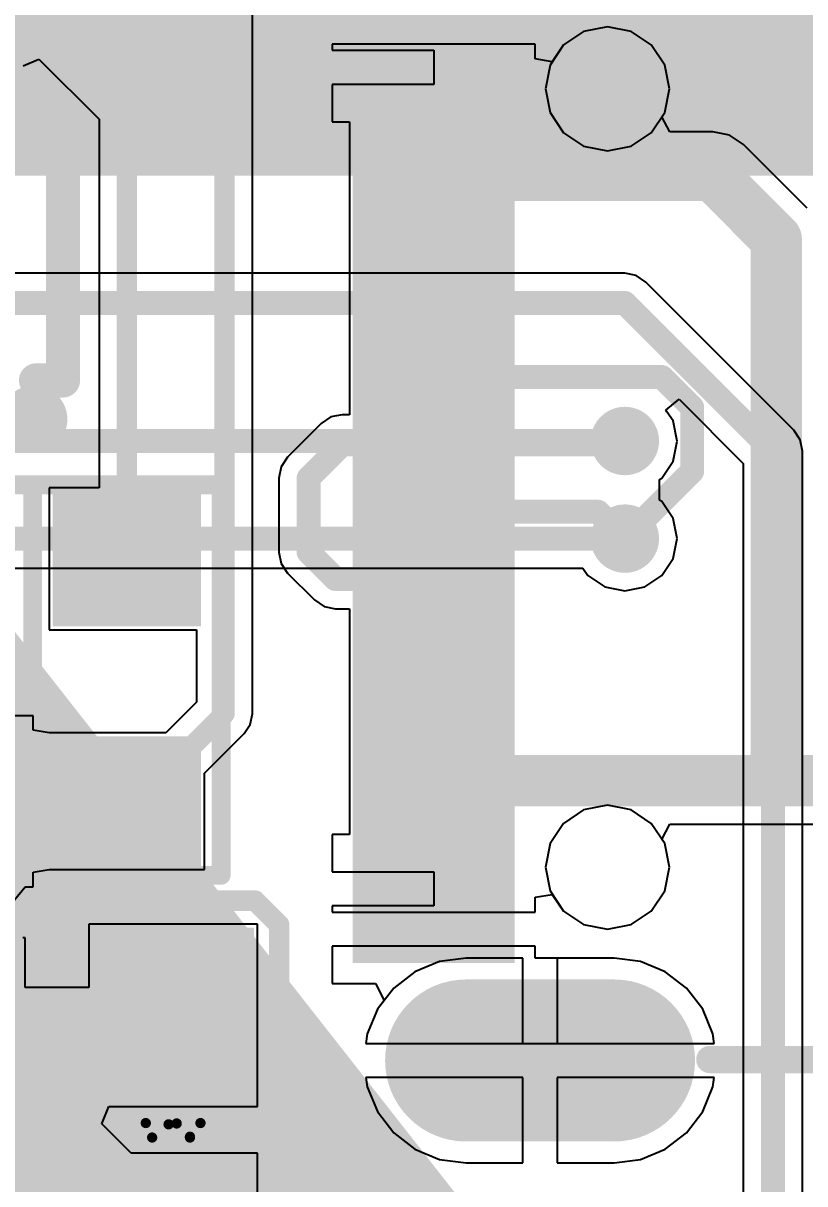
# Model space of a CAD drawing. Header units: millimetres. Extents: x -0.78 to 0.93, y -0.37 to 1.4.
# Drawn here: x 0.3496 to 0.5782, y 0.3822 to 0.7216 of the extents above; entities that cross this region are included whole.
import ezdxf

# ---------------------------------------------------------------- set-up
doc = ezdxf.new("R2010")
doc.units = ezdxf.units.MM
doc.header["$MEASUREMENT"] = 0
for name, color, linetype in [('BottomLayer', 5, 'Continuous'), ('BottomOverlay', 54, 'Continuous'), ('BottomSolder', 6, 'Continuous'), ('PadHoleLayer', 156, 'Continuous'), ('TopLayer', 1, 'Continuous'), ('TopOverlay', 2, 'Continuous'), ('TopSolder', 216, 'Continuous'), ('ViaHoleLayer', 16, 'Continuous')]:
    doc.layers.add(name, color=color, linetype=linetype)

# ---------------------------------------------------------------- blocks, each defined once
blk = doc.blocks.new('TDFN_14_L3_0_W3_0_P0_40_BL_EP_B_17')
at = {"layer": 'BottomLayer'}
h = blk.add_hatch(color=5, dxfattribs=at)
edge = h.paths.add_edge_path()
edge.add_arc((-0.04724, 0.05157), 0.00433, 180, 360)
edge.add_line((-0.04291, 0.05157), (-0.04291, 0.06654))
edge.add_arc((-0.04724, 0.06654), 0.00433, 0, 180)
edge.add_line((-0.05157, 0.06654), (-0.05157, 0.05157))
h = blk.add_hatch(color=5, dxfattribs=at)
edge = h.paths.add_edge_path()
edge.add_arc((-0.0315, 0.05157), 0.00433, 180, 360)
edge.add_line((-0.02717, 0.05157), (-0.02717, 0.06654))
edge.add_arc((-0.0315, 0.06654), 0.00433, 0, 180)
edge.add_line((-0.03583, 0.06654), (-0.03583, 0.05157))
h = blk.add_hatch(color=5, dxfattribs=at)
edge = h.paths.add_edge_path()
edge.add_arc((-0.01575, 0.05157), 0.00433, 180, 360)
edge.add_line((-0.01142, 0.05157), (-0.01142, 0.06654))
edge.add_arc((-0.01575, 0.06654), 0.00433, 0, 180)
edge.add_line((-0.02008, 0.06654), (-0.02008, 0.05157))
h = blk.add_hatch(color=5, dxfattribs=at)
edge = h.paths.add_edge_path()
edge.add_arc((0.00005, 0.05157), 0.00433, 180, 360)
edge.add_line((0.00438, 0.05157), (0.00438, 0.06654))
edge.add_arc((0.00005, 0.06654), 0.00433, 0, 180)
edge.add_line((-0.00428, 0.06654), (-0.00428, 0.05157))
h = blk.add_hatch(color=5, dxfattribs=at)
edge = h.paths.add_edge_path()
edge.add_arc((0.01575, 0.05157), 0.00433, 180, 360)
edge.add_line((0.02008, 0.05157), (0.02008, 0.06654))
edge.add_arc((0.01575, 0.06654), 0.00433, 0, 180)
edge.add_line((0.01142, 0.06654), (0.01142, 0.05157))
h = blk.add_hatch(color=5, dxfattribs=at)
edge = h.paths.add_edge_path()
edge.add_arc((0.0315, 0.05157), 0.00433, 180, 360)
edge.add_line((0.03583, 0.05157), (0.03583, 0.06654))
edge.add_arc((0.0315, 0.06654), 0.00433, 0, 180)
edge.add_line((0.02717, 0.06654), (0.02717, 0.05157))
h = blk.add_hatch(color=5, dxfattribs=at)
edge = h.paths.add_edge_path()
edge.add_arc((0.04724, 0.05157), 0.00433, 180, 360)
edge.add_line((0.05157, 0.05157), (0.05157, 0.06654))
edge.add_arc((0.04724, 0.06654), 0.00433, 0, 180)
edge.add_line((0.04291, 0.06654), (0.04291, 0.05157))
blk.add_hatch(color=5, dxfattribs=at).paths.add_polyline_path([(0.04922, 0.03248), (0.04922, -0.03249), (-0.0492, -0.03249), (-0.0492, 0.03248)])
h = blk.add_hatch(color=5, dxfattribs=at)
edge = h.paths.add_edge_path()
edge.add_arc((-0.04724, -0.05157), 0.00433, 0, 180)
edge.add_line((-0.05157, -0.05157), (-0.05157, -0.06654))
edge.add_arc((-0.04724, -0.06654), 0.00433, 180, 360)
edge.add_line((-0.04291, -0.06654), (-0.04291, -0.05157))
h = blk.add_hatch(color=5, dxfattribs=at)
edge = h.paths.add_edge_path()
edge.add_arc((-0.0315, -0.05157), 0.00433, 0, 180)
edge.add_line((-0.03583, -0.05157), (-0.03583, -0.06654))
edge.add_arc((-0.0315, -0.06654), 0.00433, 180, 360)
edge.add_line((-0.02717, -0.06654), (-0.02717, -0.05157))
h = blk.add_hatch(color=5, dxfattribs=at)
edge = h.paths.add_edge_path()
edge.add_arc((-0.01575, -0.05157), 0.00433, 0, 180)
edge.add_line((-0.02008, -0.05157), (-0.02008, -0.06654))
edge.add_arc((-0.01575, -0.06654), 0.00433, 180, 360)
edge.add_line((-0.01142, -0.06654), (-0.01142, -0.05157))
h = blk.add_hatch(color=5, dxfattribs=at)
edge = h.paths.add_edge_path()
edge.add_arc((0, -0.05157), 0.00433, 0, 180)
edge.add_line((-0.00433, -0.05157), (-0.00433, -0.06654))
edge.add_arc((0, -0.06654), 0.00433, 180, 360)
edge.add_line((0.00433, -0.06654), (0.00433, -0.05157))
h = blk.add_hatch(color=5, dxfattribs=at)
edge = h.paths.add_edge_path()
edge.add_arc((0.01637, -0.05157), 0.00433, 0, 180)
edge.add_line((0.01204, -0.05157), (0.01204, -0.06654))
edge.add_arc((0.01637, -0.06654), 0.00433, 180, 360)
edge.add_line((0.0207, -0.06654), (0.0207, -0.05157))
h = blk.add_hatch(color=5, dxfattribs=at)
edge = h.paths.add_edge_path()
edge.add_arc((0.0315, -0.05157), 0.00433, 0, 180)
edge.add_line((0.02717, -0.05157), (0.02717, -0.06654))
edge.add_arc((0.0315, -0.06654), 0.00433, 180, 360)
edge.add_line((0.03583, -0.06654), (0.03583, -0.05157))
h = blk.add_hatch(color=5, dxfattribs=at)
edge = h.paths.add_edge_path()
edge.add_arc((0.04724, -0.05157), 0.00433, 0, 180)
edge.add_line((0.04291, -0.05157), (0.04291, -0.06654))
edge.add_arc((0.04724, -0.06654), 0.00433, 180, 360)
edge.add_line((0.05157, -0.06654), (0.05157, -0.05157))
at = {"layer": 'BottomSolder'}
h = blk.add_hatch(color=6, dxfattribs=at)
edge = h.paths.add_edge_path()
edge.add_arc((-0.04724, 0.05157), 0.00833, 180, 360)
edge.add_line((-0.03891, 0.05157), (-0.03891, 0.06654))
edge.add_arc((-0.04724, 0.06654), 0.00833, 0, 180)
edge.add_line((-0.05557, 0.06654), (-0.05557, 0.05157))
h = blk.add_hatch(color=6, dxfattribs=at)
edge = h.paths.add_edge_path()
edge.add_arc((-0.0315, 0.05157), 0.00833, 180, 360)
edge.add_line((-0.02317, 0.05157), (-0.02317, 0.06654))
edge.add_arc((-0.0315, 0.06654), 0.00833, 0, 180)
edge.add_line((-0.03983, 0.06654), (-0.03983, 0.05157))
h = blk.add_hatch(color=6, dxfattribs=at)
edge = h.paths.add_edge_path()
edge.add_arc((-0.01575, 0.05157), 0.00833, 180, 360)
edge.add_line((-0.00742, 0.05157), (-0.00742, 0.06654))
edge.add_arc((-0.01575, 0.06654), 0.00833, 0, 180)
edge.add_line((-0.02408, 0.06654), (-0.02408, 0.05157))
h = blk.add_hatch(color=6, dxfattribs=at)
edge = h.paths.add_edge_path()
edge.add_arc((0.00005, 0.05157), 0.00833, 180, 360)
edge.add_line((0.00838, 0.05157), (0.00838, 0.06654))
edge.add_arc((0.00005, 0.06654), 0.00833, 0, 180)
edge.add_line((-0.00828, 0.06654), (-0.00828, 0.05157))
h = blk.add_hatch(color=6, dxfattribs=at)
edge = h.paths.add_edge_path()
edge.add_arc((0.01575, 0.05157), 0.00833, 180, 360)
edge.add_line((0.02408, 0.05157), (0.02408, 0.06654))
edge.add_arc((0.01575, 0.06654), 0.00833, 0, 180)
edge.add_line((0.00742, 0.06654), (0.00742, 0.05157))
h = blk.add_hatch(color=6, dxfattribs=at)
edge = h.paths.add_edge_path()
edge.add_arc((0.0315, 0.05157), 0.00833, 180, 360)
edge.add_line((0.03983, 0.05157), (0.03983, 0.06654))
edge.add_arc((0.0315, 0.06654), 0.00833, 0, 180)
edge.add_line((0.02317, 0.06654), (0.02317, 0.05157))
h = blk.add_hatch(color=6, dxfattribs=at)
edge = h.paths.add_edge_path()
edge.add_arc((0.04724, 0.05157), 0.00833, 180, 360)
edge.add_line((0.05557, 0.05157), (0.05557, 0.06654))
edge.add_arc((0.04724, 0.06654), 0.00833, 0, 180)
edge.add_line((0.03891, 0.06654), (0.03891, 0.05157))
blk.add_hatch(color=6, dxfattribs=at).paths.add_polyline_path([(0.05322, 0.03648), (0.05322, -0.03649), (-0.0532, -0.03649), (-0.0532, 0.03648)])
h = blk.add_hatch(color=6, dxfattribs=at)
edge = h.paths.add_edge_path()
edge.add_arc((-0.04724, -0.05157), 0.00833, 0, 180)
edge.add_line((-0.05557, -0.05157), (-0.05557, -0.06654))
edge.add_arc((-0.04724, -0.06654), 0.00833, 180, 360)
edge.add_line((-0.03891, -0.06654), (-0.03891, -0.05157))
h = blk.add_hatch(color=6, dxfattribs=at)
edge = h.paths.add_edge_path()
edge.add_arc((-0.0315, -0.05157), 0.00833, 0, 180)
edge.add_line((-0.03983, -0.05157), (-0.03983, -0.06654))
edge.add_arc((-0.0315, -0.06654), 0.00833, 180, 360)
edge.add_line((-0.02317, -0.06654), (-0.02317, -0.05157))
h = blk.add_hatch(color=6, dxfattribs=at)
edge = h.paths.add_edge_path()
edge.add_arc((-0.01575, -0.05157), 0.00833, 0, 180)
edge.add_line((-0.02408, -0.05157), (-0.02408, -0.06654))
edge.add_arc((-0.01575, -0.06654), 0.00833, 180, 360)
edge.add_line((-0.00742, -0.06654), (-0.00742, -0.05157))
h = blk.add_hatch(color=6, dxfattribs=at)
edge = h.paths.add_edge_path()
edge.add_arc((0, -0.05157), 0.00833, 0, 180)
edge.add_line((-0.00833, -0.05157), (-0.00833, -0.06654))
edge.add_arc((0, -0.06654), 0.00833, 180, 360)
edge.add_line((0.00833, -0.06654), (0.00833, -0.05157))
h = blk.add_hatch(color=6, dxfattribs=at)
edge = h.paths.add_edge_path()
edge.add_arc((0.01637, -0.05157), 0.00833, 0, 180)
edge.add_line((0.00804, -0.05157), (0.00804, -0.06654))
edge.add_arc((0.01637, -0.06654), 0.00833, 180, 360)
edge.add_line((0.0247, -0.06654), (0.0247, -0.05157))
h = blk.add_hatch(color=6, dxfattribs=at)
edge = h.paths.add_edge_path()
edge.add_arc((0.0315, -0.05157), 0.00833, 0, 180)
edge.add_line((0.02317, -0.05157), (0.02317, -0.06654))
edge.add_arc((0.0315, -0.06654), 0.00833, 180, 360)
edge.add_line((0.03983, -0.06654), (0.03983, -0.05157))
h = blk.add_hatch(color=6, dxfattribs=at)
edge = h.paths.add_edge_path()
edge.add_arc((0.04724, -0.05157), 0.00833, 0, 180)
edge.add_line((0.03891, -0.05157), (0.03891, -0.06654))
edge.add_arc((0.04724, -0.06654), 0.00833, 180, 360)
edge.add_line((0.05557, -0.06654), (0.05557, -0.05157))
at = {"layer": 'BottomOverlay', "const_width": 0.00984}
blk.add_lwpolyline([(-0.06237, 0.06944, -196.823382), (-0.06227, 0.06944)], format="xyb", dxfattribs=at)
at = {"layer": 'BottomOverlay'}
for points, const_width in [([(-0.06483, 0.06944, 1), (-0.05991, 0.06944, 1)], 0.00492), ([(-0.06473, 0.06944, 1), (-0.05981, 0.06944, 1)], 0.00492), ([(-0.07337, 0.063, 1), (-0.06837, 0.063, 1)], 0.005), ([(-0.07337, 0.063, 1), (-0.06837, 0.063, 1)], 0.005), ([(-0.06549, 0.063, 1), (-0.06049, 0.063, 1)], 0.005), ([(0.05656, 0.063, 1), (0.06155, 0.063, 1)], 0.005), ([(0.06443, 0.063, 1), (0.06943, 0.063, 1)], 0.005), ([(0.06443, 0.063, 1), (0.06943, 0.063, 1)], 0.005), ([(-0.07337, -0.06299, 1), (-0.06837, -0.06299, 1)], 0.005), ([(-0.07337, -0.06299, 1), (-0.06837, -0.06299, 1)], 0.005), ([(-0.06549, -0.06299, 1), (-0.06049, -0.06299, 1)], 0.005), ([(0.05656, -0.06299, 1), (0.06155, -0.06299, 1)], 0.005), ([(0.06443, -0.06299, 1), (0.06943, -0.06299, 1)], 0.005), ([(0.06443, -0.06299, 1), (0.06943, -0.06299, 1)], 0.005)]:
    blk.add_lwpolyline(points, format="xyb", close=True, dxfattribs=dict(at, const_width=const_width))
at = {"layer": 'BottomOverlay', "const_width": 0.01}
for points in [[(-0.07087, 0.063), (-0.07087, -0.06299)], [(-0.06299, 0.063), (-0.07087, 0.063)], [(0.06693, 0.063), (0.05906, 0.063)], [(0.06693, 0.063), (0.06693, -0.06299)], [(-0.06299, -0.06299), (-0.07087, -0.06299)], [(0.06693, -0.06299), (0.05906, -0.06299)]]:
    blk.add_lwpolyline(points, dxfattribs=at)
blk = doc.blocks.new('0603__B_20')
at = {"layer": 'BottomLayer'}
for points in [[(-0.05043, 0.01772), (-0.02043, 0.01772), (-0.02043, -0.01772), (-0.05043, -0.01772)], [(0.01969, 0.01772), (0.05118, 0.01772), (0.05118, -0.01772), (0.01969, -0.01772)]]:
    blk.add_hatch(color=5, dxfattribs=at).paths.add_polyline_path(points)
at = {"layer": 'BottomSolder'}
for points in [[(-0.05443, 0.02172), (-0.01643, 0.02172), (-0.01643, -0.02172), (-0.05443, -0.02172)], [(0.01569, 0.02172), (0.05518, 0.02172), (0.05518, -0.02172), (0.01569, -0.02172)]]:
    blk.add_hatch(color=6, dxfattribs=at).paths.add_polyline_path(points)
at = {"layer": 'BottomOverlay', "const_width": 0.00551}
for points in [[(-0.05709, 0.02756), (-0.05709, -0.02756)], [(-0.05709, 0.02756), (0.05709, 0.02756)], [(0.05709, 0.02756), (0.05709, -0.02756)], [(-0.05709, -0.02756), (0.05709, -0.02756)]]:
    blk.add_lwpolyline(points, dxfattribs=at)
at = {"layer": 'BottomOverlay', "const_width": 0.00276}
for points in [[(-0.05847, 0.02756, 1), (-0.05571, 0.02756, 1)], [(-0.05847, 0.02756, 1), (-0.05571, 0.02756, 1)], [(0.05571, 0.02756, 1), (0.05847, 0.02756, 1)], [(0.05571, 0.02756, 1), (0.05847, 0.02756, 1)], [(-0.05847, -0.02756, 1), (-0.05571, -0.02756, 1)], [(-0.05847, -0.02756, 1), (-0.05571, -0.02756, 1)], [(0.05571, -0.02756, 1), (0.05847, -0.02756, 1)], [(0.05571, -0.02756, 1), (0.05847, -0.02756, 1)]]:
    blk.add_lwpolyline(points, format="xyb", close=True, dxfattribs=at)
blk = doc.blocks.new('0603__B_25')
at = {"layer": 'BottomLayer'}
for points in [[(-0.05043, 0.01772), (-0.02043, 0.01772), (-0.02043, -0.01772), (-0.05043, -0.01772)], [(0.01969, 0.01772), (0.05118, 0.01772), (0.05118, -0.01772), (0.01969, -0.01772)]]:
    blk.add_hatch(color=5, dxfattribs=at).paths.add_polyline_path(points)
at = {"layer": 'BottomSolder'}
for points in [[(-0.05443, 0.02172), (-0.01643, 0.02172), (-0.01643, -0.02172), (-0.05443, -0.02172)], [(0.01569, 0.02172), (0.05518, 0.02172), (0.05518, -0.02172), (0.01569, -0.02172)]]:
    blk.add_hatch(color=6, dxfattribs=at).paths.add_polyline_path(points)
at = {"layer": 'BottomOverlay', "const_width": 0.00551}
for points in [[(-0.05709, 0.02756), (-0.05709, -0.02756)], [(-0.05709, 0.02756), (-0.01181, 0.02756)], [(0.01047, 0.02756), (0.05709, 0.02756)], [(0.05709, 0.02756), (0.05709, -0.02756)], [(-0.05709, -0.02756), (-0.01181, -0.02756)], [(0.01047, -0.02756), (0.05709, -0.02756)]]:
    blk.add_lwpolyline(points, dxfattribs=at)
at = {"layer": 'BottomOverlay', "const_width": 0.00276}
for points in [[(-0.05847, 0.02756, 1), (-0.05571, 0.02756, 1)], [(-0.05847, 0.02756, 1), (-0.05571, 0.02756, 1)], [(-0.01319, 0.02756, 1), (-0.01043, 0.02756, 1)], [(0.0091, 0.02756, 1), (0.01185, 0.02756, 1)], [(0.05571, 0.02756, 1), (0.05847, 0.02756, 1)], [(0.05571, 0.02756, 1), (0.05847, 0.02756, 1)], [(-0.05847, -0.02756, 1), (-0.05571, -0.02756, 1)], [(-0.05847, -0.02756, 1), (-0.05571, -0.02756, 1)], [(-0.01319, -0.02756, 1), (-0.01043, -0.02756, 1)], [(0.0091, -0.02756, 1), (0.01185, -0.02756, 1)], [(0.05571, -0.02756, 1), (0.05847, -0.02756, 1)], [(0.05571, -0.02756, 1), (0.05847, -0.02756, 1)]]:
    blk.add_lwpolyline(points, format="xyb", close=True, dxfattribs=at)
blk = doc.blocks.new('T____C_B_30')
at = {"layer": 'BottomLayer'}
for points in [[(-0.07461, 0.12598), (-0.11398, 0.12598), (-0.11398, 0.1378), (-0.07461, 0.1378)], [(-0.07461, 0.11417), (-0.11398, 0.11417), (-0.11398, 0.12598), (-0.07461, 0.12598)], [(-0.07461, 0.09449), (-0.11398, 0.09449), (-0.11398, 0.1063), (-0.07461, 0.1063)], [(-0.07461, 0.08268), (-0.11398, 0.08268), (-0.11398, 0.09449), (-0.07461, 0.09449)], [(-0.07461, 0.06299), (-0.11398, 0.06299), (-0.11398, 0.0748), (-0.07461, 0.0748)], [(-0.07461, 0.04331), (-0.11398, 0.04331), (-0.11398, 0.05512), (-0.07461, 0.05512)], [(-0.07461, 0.02362), (-0.11398, 0.02362), (-0.11398, 0.03543), (-0.07461, 0.03543)], [(-0.07461, 0.00394), (-0.11398, 0.00394), (-0.11398, 0.01575), (-0.07461, 0.01575)], [(-0.07461, -0.01575), (-0.11398, -0.01575), (-0.11398, -0.00394), (-0.07461, -0.00394)], [(-0.07461, -0.03543), (-0.11398, -0.03543), (-0.11398, -0.02362), (-0.07461, -0.02362)], [(-0.07461, -0.05512), (-0.11398, -0.05512), (-0.11398, -0.04331), (-0.07461, -0.04331)], [(-0.07461, -0.0748), (-0.11398, -0.0748), (-0.11398, -0.06299), (-0.07461, -0.06299)], [(-0.07461, -0.09449), (-0.11398, -0.09449), (-0.11398, -0.08268), (-0.07461, -0.08268)], [(-0.07461, -0.1063), (-0.11398, -0.1063), (-0.11398, -0.09449), (-0.07461, -0.09449)], [(-0.07461, -0.12598), (-0.11398, -0.12598), (-0.11398, -0.11417), (-0.07461, -0.11417)], [(-0.07461, -0.1378), (-0.11398, -0.1378), (-0.11398, -0.12598), (-0.07461, -0.12598)]]:
    blk.add_hatch(color=5, dxfattribs=at).paths.add_polyline_path(points)
h = blk.add_hatch(color=5, dxfattribs=at)
edge = h.paths.add_edge_path()
edge.add_arc((-0.0435, 0.11378), 0.0128, 0, 360)
h = blk.add_hatch(color=5, dxfattribs=at)
edge = h.paths.add_edge_path()
edge.add_arc((-0.0435, -0.11378), 0.0128, 0, 360)
h = blk.add_hatch(color=5, dxfattribs=at)
edge = h.paths.add_edge_path()
edge.add_arc((-0.04154, -0.17028), 0.01969, 270, 450)
edge.add_line((-0.04154, -0.15059), (-0.08484, -0.15059))
edge.add_arc((-0.08484, -0.17028), 0.01969, 90, 270)
edge.add_line((-0.08484, -0.18996), (-0.04154, -0.18996))
at = {"layer": 'BottomSolder'}
for points in [[(-0.07061, 0.12198), (-0.11798, 0.12198), (-0.11798, 0.1418), (-0.07061, 0.1418)], [(-0.07061, 0.11017), (-0.11798, 0.11017), (-0.11798, 0.12998), (-0.07061, 0.12998)], [(-0.07061, 0.09049), (-0.11798, 0.09049), (-0.11798, 0.1103), (-0.07061, 0.1103)], [(-0.07061, 0.07868), (-0.11798, 0.07868), (-0.11798, 0.09849), (-0.07061, 0.09849)], [(-0.07061, 0.05899), (-0.11798, 0.05899), (-0.11798, 0.0788), (-0.07061, 0.0788)], [(-0.07061, 0.03931), (-0.11798, 0.03931), (-0.11798, 0.05912), (-0.07061, 0.05912)], [(-0.07061, 0.01962), (-0.11798, 0.01962), (-0.11798, 0.03943), (-0.07061, 0.03943)], [(-0.07061, -0.00006), (-0.11798, -0.00006), (-0.11798, 0.01975), (-0.07061, 0.01975)], [(-0.07061, -0.01975), (-0.11798, -0.01975), (-0.11798, 0.00006), (-0.07061, 0.00006)], [(-0.07061, -0.03943), (-0.11798, -0.03943), (-0.11798, -0.01962), (-0.07061, -0.01962)], [(-0.07061, -0.05912), (-0.11798, -0.05912), (-0.11798, -0.03931), (-0.07061, -0.03931)], [(-0.07061, -0.0788), (-0.11798, -0.0788), (-0.11798, -0.05899), (-0.07061, -0.05899)], [(-0.07061, -0.09849), (-0.11798, -0.09849), (-0.11798, -0.07868), (-0.07061, -0.07868)], [(-0.07061, -0.1103), (-0.11798, -0.1103), (-0.11798, -0.09049), (-0.07061, -0.09049)], [(-0.07061, -0.12998), (-0.11798, -0.12998), (-0.11798, -0.11017), (-0.07061, -0.11017)], [(-0.07061, -0.1418), (-0.11798, -0.1418), (-0.11798, -0.12198), (-0.07061, -0.12198)]]:
    blk.add_hatch(color=6, dxfattribs=at).paths.add_polyline_path(points)
h = blk.add_hatch(color=6, dxfattribs=at)
edge = h.paths.add_edge_path()
edge.add_arc((-0.0435, 0.11378), 0.0168, 0, 360)
h = blk.add_hatch(color=6, dxfattribs=at)
edge = h.paths.add_edge_path()
edge.add_arc((-0.0435, -0.11378), 0.0168, 0, 360)
h = blk.add_hatch(color=6, dxfattribs=at)
edge = h.paths.add_edge_path()
edge.add_arc((-0.04154, -0.17028), 0.02369, 270, 450)
edge.add_line((-0.04154, -0.14659), (-0.08484, -0.14659))
edge.add_arc((-0.08484, -0.17028), 0.02369, 90, 270)
edge.add_line((-0.08484, -0.19396), (-0.04154, -0.19396))
at = {"layer": 'PadHoleLayer'}
h = blk.add_hatch(color=156, dxfattribs=at)
edge = h.paths.add_edge_path()
edge.add_arc((-0.0435, 0.11378), 0.0128, 0, 360)
h = blk.add_hatch(color=156, dxfattribs=at)
edge = h.paths.add_edge_path()
edge.add_arc((-0.0435, -0.11378), 0.0128, 0, 360)
h = blk.add_hatch(color=156, dxfattribs=at)
edge = h.paths.add_edge_path()
edge.add_arc((-0.04154, -0.17028), 0.01181, 270, 450)
edge.add_line((-0.04154, -0.15846), (-0.08484, -0.15846))
edge.add_arc((-0.08484, -0.17028), 0.01181, 90, 270)
edge.add_line((-0.08484, -0.18209), (-0.04154, -0.18209))
at = {"layer": 'TopLayer'}
h = blk.add_hatch(color=1, dxfattribs=at)
edge = h.paths.add_edge_path()
edge.add_arc((-0.0435, 0.11378), 0.0128, 0, 360)
h = blk.add_hatch(color=1, dxfattribs=at)
edge = h.paths.add_edge_path()
edge.add_arc((-0.0435, -0.11378), 0.0128, 0, 360)
h = blk.add_hatch(color=1, dxfattribs=at)
edge = h.paths.add_edge_path()
edge.add_arc((-0.04154, -0.17028), 0.01969, 270, 450)
edge.add_line((-0.04154, -0.15059), (-0.08484, -0.15059))
edge.add_arc((-0.08484, -0.17028), 0.01969, 90, 270)
edge.add_line((-0.08484, -0.18996), (-0.04154, -0.18996))
at = {"layer": 'TopSolder'}
h = blk.add_hatch(color=216, dxfattribs=at)
edge = h.paths.add_edge_path()
edge.add_arc((-0.0435, 0.11378), 0.0168, 0, 360)
h = blk.add_hatch(color=216, dxfattribs=at)
edge = h.paths.add_edge_path()
edge.add_arc((-0.0435, -0.11378), 0.0168, 0, 360)
h = blk.add_hatch(color=216, dxfattribs=at)
edge = h.paths.add_edge_path()
edge.add_arc((-0.04154, -0.17028), 0.02369, 270, 450)
edge.add_line((-0.04154, -0.14659), (-0.08484, -0.14659))
edge.add_arc((-0.08484, -0.17028), 0.02369, 90, 270)
edge.add_line((-0.08484, -0.19396), (-0.04154, -0.19396))
at = {"layer": 'BottomOverlay', "const_width": 0.008}
blk.add_lwpolyline([(-0.01352, -0.17), (0.05648, -0.17)], dxfattribs=at)
at = {"layer": 'BottomOverlay', "const_width": 0.004}
blk.add_lwpolyline([(-0.01552, -0.17, 1), (-0.01152, -0.17, 1)], format="xyb", close=True, dxfattribs=at)
blk = doc.blocks.new('0603LED_B_63')
at = {"layer": 'BottomLayer'}
for points in [[(-0.05512, 0.01969), (-0.01181, 0.01969), (-0.01181, -0.01969), (-0.05512, -0.01969)], [(0.01181, 0.01969), (0.05512, 0.01969), (0.05512, -0.01969), (0.01181, -0.01969)]]:
    blk.add_hatch(color=5, dxfattribs=at).paths.add_polyline_path(points)
at = {"layer": 'BottomSolder'}
for points in [[(-0.05912, 0.02369), (-0.00781, 0.02369), (-0.00781, -0.02369), (-0.05912, -0.02369)], [(0.00781, 0.02369), (0.05912, 0.02369), (0.05912, -0.02369), (0.00781, -0.02369)]]:
    blk.add_hatch(color=6, dxfattribs=at).paths.add_polyline_path(points)
at = {"layer": 'BottomOverlay'}
for points, const_width in [([(-0.063, 0.031), (-0.063, -0.031)], 0.006), ([(-0.063, 0.031), (-0.02727, 0.031)], 0.006), ([(0.02647, 0.031), (0.06, 0.031)], 0.006), ([(0.06, 0.031), (0.067, 0.024)], 0.006), ([(0.067, 0.024), (0.067, -0.024)], 0.006), ([(-0.00224, 0.00614), (-0.00224, -0.00492)], 0.003), ([(-0.00224, 0.00614), (0.00162, 0.00132)], 0.003), ([(0.002, 0.008), (0.002, -0.008)], 0.003), ([(0.00188, -0.00104), (-0.002, -0.00492)], 0.003), ([(0.067, -0.024), (0.06, -0.031)], 0.006), ([(-0.063, -0.031), (-0.027, -0.031)], 0.006), ([(0.02647, -0.031), (0.06, -0.031)], 0.006)]:
    blk.add_lwpolyline(points, dxfattribs=dict(at, const_width=const_width))
for points, const_width in [([(-0.0645, 0.031, 1), (-0.0615, 0.031, 1)], 0.003), ([(-0.0645, 0.031, 1), (-0.0615, 0.031, 1)], 0.003), ([(-0.02877, 0.031, 1), (-0.02577, 0.031, 1)], 0.003), ([(0.02497, 0.031, 1), (0.02797, 0.031, 1)], 0.003), ([(0.0585, 0.031, 1), (0.0615, 0.031, 1)], 0.003), ([(0.0585, 0.031, 1), (0.0615, 0.031, 1)], 0.003), ([(0.0655, 0.024, 1), (0.0685, 0.024, 1)], 0.003), ([(0.0655, 0.024, 1), (0.0685, 0.024, 1)], 0.003), ([(-0.00299, 0.00614, 1), (-0.00149, 0.00614, 1)], 0.0015), ([(-0.00299, 0.00614, 1), (-0.00149, 0.00614, 1)], 0.0015), ([(0.00125, 0.008, 1), (0.00275, 0.008, 1)], 0.0015), ([(0.00087, 0.00132, 1), (0.00237, 0.00132, 1)], 0.0015), ([(0.00113, -0.00104, 1), (0.00263, -0.00104, 1)], 0.0015), ([(-0.00299, -0.00492, 1), (-0.00149, -0.00492, 1)], 0.0015), ([(-0.00275, -0.00492, 1), (-0.00125, -0.00492, 1)], 0.0015), ([(0.00125, -0.008, 1), (0.00275, -0.008, 1)], 0.0015), ([(0.0655, -0.024, 1), (0.0685, -0.024, 1)], 0.003), ([(0.0655, -0.024, 1), (0.0685, -0.024, 1)], 0.003), ([(-0.0645, -0.031, 1), (-0.0615, -0.031, 1)], 0.003), ([(-0.0645, -0.031, 1), (-0.0615, -0.031, 1)], 0.003), ([(-0.0285, -0.031, 1), (-0.0255, -0.031, 1)], 0.003), ([(0.02497, -0.031, 1), (0.02797, -0.031, 1)], 0.003), ([(0.0585, -0.031, 1), (0.0615, -0.031, 1)], 0.003), ([(0.0585, -0.031, 1), (0.0615, -0.031, 1)], 0.003)]:
    blk.add_lwpolyline(points, format="xyb", close=True, dxfattribs=dict(at, const_width=const_width))
blk = doc.blocks.new('0603R_B_64')
at = {"layer": 'BottomLayer'}
for points in [[(-0.05043, 0.01772), (-0.02043, 0.01772), (-0.02043, -0.01772), (-0.05043, -0.01772)], [(0.01969, 0.01772), (0.05118, 0.01772), (0.05118, -0.01772), (0.01969, -0.01772)]]:
    blk.add_hatch(color=5, dxfattribs=at).paths.add_polyline_path(points)
at = {"layer": 'BottomSolder'}
for points in [[(-0.05443, 0.02172), (-0.01643, 0.02172), (-0.01643, -0.02172), (-0.05443, -0.02172)], [(0.01569, 0.02172), (0.05518, 0.02172), (0.05518, -0.02172), (0.01569, -0.02172)]]:
    blk.add_hatch(color=6, dxfattribs=at).paths.add_polyline_path(points)
at = {"layer": 'BottomOverlay', "const_width": 0.00551}
for points in [[(-0.05709, 0.02756), (0.05709, 0.02756)], [(-0.05709, 0.02756), (-0.05709, -0.02756)], [(0.05709, 0.02756), (0.05709, -0.02756)], [(-0.05709, -0.02756), (0.05709, -0.02756)]]:
    blk.add_lwpolyline(points, dxfattribs=at)
at = {"layer": 'BottomOverlay', "const_width": 0.00276}
for points in [[(-0.05847, 0.02756, 1), (-0.05571, 0.02756, 1)], [(-0.05847, 0.02756, 1), (-0.05571, 0.02756, 1)], [(0.05571, 0.02756, 1), (0.05847, 0.02756, 1)], [(0.05571, 0.02756, 1), (0.05847, 0.02756, 1)], [(-0.05847, -0.02756, 1), (-0.05571, -0.02756, 1)], [(-0.05847, -0.02756, 1), (-0.05571, -0.02756, 1)], [(0.05571, -0.02756, 1), (0.05847, -0.02756, 1)], [(0.05571, -0.02756, 1), (0.05847, -0.02756, 1)]]:
    blk.add_lwpolyline(points, format="xyb", close=True, dxfattribs=at)

msp = doc.modelspace()

# ---------------------------------------------------------------- hatches: boundary and pattern name
at = {"layer": 'BottomLayer'}
h = msp.add_hatch(color=5, dxfattribs=at)
edge = h.paths.add_edge_path()
edge.add_arc((0.52559, 0.59941), 0.01, 0, 360)
h = msp.add_hatch(color=5, dxfattribs=at)
edge = h.paths.add_edge_path()
edge.add_arc((0.52559, 0.57087), 0.01, 0, 360)
at = {"layer": 'TopLayer'}
h = msp.add_hatch(color=1, dxfattribs=at)
edge = h.paths.add_edge_path()
edge.add_arc((0.52559, 0.59941), 0.01, 0, 360)
h = msp.add_hatch(color=1, dxfattribs=at)
edge = h.paths.add_edge_path()
edge.add_arc((0.52559, 0.57087), 0.01, 0, 360)
at = {"layer": 'ViaHoleLayer'}
h = msp.add_hatch(color=16, dxfattribs=at)
edge = h.paths.add_edge_path()
edge.add_arc((0.52559, 0.59941), 0.006, 0, 360)
h = msp.add_hatch(color=16, dxfattribs=at)
edge = h.paths.add_edge_path()
edge.add_arc((0.52559, 0.57087), 0.006, 0, 360)

# ---------------------------------------------------------------- linework, layer by layer
at = {"layer": 'BottomLayer'}
for p, q in [((0.41662, 0.51969), (0.41662, 0.82087)), ((0.52047, 0.72051), (0.51353, 0.71913)), ((0.52742, 0.71913), (0.52047, 0.72051)), ((0.51353, 0.71913), (0.50764, 0.71519)), ((0.5333, 0.71519), (0.52742, 0.71913)), ((0.46969, 0.71547), (0.44, 0.71547)), ((0.44, 0.71547), (0.44, 0.71366)), ((0.44, 0.71366), (0.46969, 0.71366)), ((0.49937, 0.71547), (0.46969, 0.71547)), ((0.46969, 0.71366), (0.46969, 0.70366)), ((0.49937, 0.71117), (0.49937, 0.71547)), ((0.50764, 0.71519), (0.50437, 0.71029)), ((0.53724, 0.70931), (0.5333, 0.71519)), ((0.34956, 0.70914), (0.35418, 0.71106)), ((0.35418, 0.71106), (0.37176, 0.69347)), ((0.50437, 0.71029), (0.49937, 0.71117)), ((0.53862, 0.70236), (0.53724, 0.70931)), ((0.46969, 0.70366), (0.44, 0.70366)), ((0.44, 0.70366), (0.44, 0.69276)), ((0.53724, 0.69542), (0.53862, 0.70236)), ((0.37176, 0.69347), (0.37176, 0.58571)), ((0.44, 0.69276), (0.445, 0.69276)), ((0.445, 0.69276), (0.445, 0.64658)), ((0.53644, 0.69422), (0.53724, 0.69542)), ((0.53879, 0.68981), (0.53644, 0.69422)), ((0.55128, 0.68981), (0.53879, 0.68981)), ((0.55616, 0.68884), (0.55128, 0.68981)), ((0.56029, 0.68608), (0.55616, 0.68884)), ((0.57889, 0.66748), (0.56029, 0.68608)), ((0.445, 0.64658), (0.445, 0.60709)), ((0.43679, 0.60455), (0.42694, 0.59471)), ((0.4396, 0.60643), (0.43679, 0.60455)), ((0.44291, 0.60709), (0.4396, 0.60643)), ((0.445, 0.60709), (0.44291, 0.60709)), ((0.42694, 0.59471), (0.42506, 0.5919)), ((0.42506, 0.5919), (0.4244, 0.58858)), ((0.4244, 0.58858), (0.4244, 0.56693)), ((0.37176, 0.58571), (0.3572, 0.58571)), ((0.3572, 0.58571), (0.3572, 0.54421)), ((0.4244, 0.56693), (0.42506, 0.56361)), ((0.42506, 0.56361), (0.42694, 0.5608)), ((0.42694, 0.5608), (0.43482, 0.55293)), ((0.43482, 0.55293), (0.43763, 0.55105)), ((0.43763, 0.55105), (0.44094, 0.55039)), ((0.44094, 0.55039), (0.445, 0.55039)), ((0.445, 0.55039), (0.445, 0.52846)), ((0.3572, 0.54421), (0.40031, 0.54421)), ((0.40031, 0.54421), (0.40031, 0.52306)), ((0.445, 0.52846), (0.445, 0.48441)), ((0.40031, 0.52306), (0.39134, 0.51409)), ((0.416, 0.51656), (0.41662, 0.51968)), ((0.41662, 0.51968), (0.41662, 0.51969)), ((0.35252, 0.51909), (0.3298, 0.51909)), ((0.35252, 0.51485), (0.35252, 0.51909)), ((0.41423, 0.51392), (0.416, 0.51656)), ((0.3572, 0.51409), (0.35252, 0.51485)), ((0.39134, 0.51409), (0.3572, 0.51409)), ((0.3572, 0.51409), (0.3572, 0.51409)), ((0.40264, 0.50232), (0.41423, 0.51392)), ((0.40264, 0.47409), (0.40264, 0.50232)), ((0.53644, 0.48294), (0.53879, 0.48735)), ((0.53879, 0.48735), (0.6649, 0.48735)), ((0.445, 0.48441), (0.44, 0.48441)), ((0.44, 0.48441), (0.44, 0.4735)), ((0.53724, 0.48175), (0.53644, 0.48294)), ((0.53862, 0.4748), (0.53724, 0.48175)), ((0.35252, 0.47333), (0.3572, 0.47409)), ((0.35252, 0.46909), (0.35252, 0.47333)), ((0.3572, 0.47409), (0.3572, 0.47409)), ((0.3572, 0.47409), (0.40264, 0.47409)), ((0.44, 0.4735), (0.46969, 0.4735)), ((0.46969, 0.4735), (0.46969, 0.4635)), ((0.53724, 0.46786), (0.53862, 0.4748)), ((0.34703, 0.46523), (0.3502, 0.46909)), ((0.3502, 0.46909), (0.35252, 0.46909)), ((0.49937, 0.466), (0.50437, 0.46687)), ((0.49937, 0.46169), (0.49937, 0.466)), ((0.50437, 0.46687), (0.50764, 0.46197)), ((0.5333, 0.46197), (0.53724, 0.46786)), ((0.46969, 0.4635), (0.44, 0.4635)), ((0.44, 0.4635), (0.44, 0.46169)), ((0.44, 0.46169), (0.46969, 0.46169)), ((0.46969, 0.46169), (0.49937, 0.46169)), ((0.50764, 0.46197), (0.51353, 0.45804)), ((0.52742, 0.45804), (0.5333, 0.46197)), ((0.41812, 0.45813), (0.36875, 0.45813)), ((0.36875, 0.45813), (0.36875, 0.43963)), ((0.41812, 0.40482), (0.41812, 0.45813)), ((0.51353, 0.45804), (0.52047, 0.45666)), ((0.52047, 0.45666), (0.52742, 0.45804)), ((0.35015, 0.45419), (0.34945, 0.45419)), ((0.35015, 0.43963), (0.35015, 0.45419)), ((0.46969, 0.45169), (0.44, 0.45169)), ((0.44, 0.45169), (0.44, 0.44079)), ((0.49937, 0.45169), (0.46969, 0.45169)), ((0.49937, 0.44825), (0.49937, 0.45169)), ((0.52244, 0.44825), (0.49937, 0.44825)), ((0.53019, 0.44723), (0.52244, 0.44825)), ((0.53741, 0.44424), (0.53019, 0.44723)), ((0.54361, 0.43948), (0.53741, 0.44424)), ((0.36875, 0.43963), (0.35015, 0.43963)), ((0.44, 0.44079), (0.45266, 0.44079)), ((0.45266, 0.44079), (0.45513, 0.43579)), ((0.54837, 0.43328), (0.54361, 0.43948)), ((0.45513, 0.43579), (0.4532, 0.43328)), ((0.4532, 0.43328), (0.45021, 0.42606)), ((0.55136, 0.42606), (0.54837, 0.43328)), ((0.45021, 0.42606), (0.44985, 0.42331)), ((0.55172, 0.42331), (0.55136, 0.42606)), ((0.44985, 0.42331), (0.50079, 0.42331)), ((0.50079, 0.42331), (0.55172, 0.42331)), ((0.49579, 0.41331), (0.44985, 0.41331)), ((0.44985, 0.41331), (0.45021, 0.41056)), ((0.49579, 0.38837), (0.49579, 0.41331)), ((0.55172, 0.41331), (0.50579, 0.41331)), ((0.50579, 0.41331), (0.50579, 0.38837)), ((0.55136, 0.41056), (0.55172, 0.41331)), ((0.45021, 0.41056), (0.4532, 0.40334)), ((0.54837, 0.40334), (0.55136, 0.41056)), ((0.37258, 0.39982), (0.37465, 0.40482)), ((0.37465, 0.40482), (0.41812, 0.40482)), ((0.4532, 0.40334), (0.45796, 0.39714)), ((0.54361, 0.39714), (0.54837, 0.40334)), ((0.3812, 0.3912), (0.37258, 0.39982)), ((0.45796, 0.39714), (0.46416, 0.39238)), ((0.53741, 0.39238), (0.54361, 0.39714)), ((0.41812, 0.3912), (0.3812, 0.3912)), ((0.41812, 0.35231), (0.41812, 0.3912)), ((0.46416, 0.39238), (0.47138, 0.38939)), ((0.53019, 0.38939), (0.53741, 0.39238)), ((0.47138, 0.38939), (0.47913, 0.38837)), ((0.47913, 0.38837), (0.49579, 0.38837)), ((0.50579, 0.38837), (0.52244, 0.38837)), ((0.52244, 0.38837), (0.53019, 0.38939))]:
    msp.add_line(p, q, dxfattribs=at)
for points, const_width in [([(0.40846, 0.51968), (0.40846, 0.82087)], 0.006), ([(0.33759, 0.73917), (0.37992, 0.69685)], 0.006), ([(0.37992, 0.56496), (0.37992, 0.69685)], 0.006), ([(0.46969, 0.67707), (0.46969, 0.67717)], 0.015), ([(0.46969, 0.67707), (0.55128, 0.67707)], 0.015), ([(0.55128, 0.67707), (0.56988, 0.65846)], 0.015), ([(0.56988, 0.50108), (0.56988, 0.65846)], 0.015), ([(0.46969, 0.61811), (0.53642, 0.61811)], 0.007), ([(0.53642, 0.61811), (0.54528, 0.60925)], 0.007), ([(0.54528, 0.59055), (0.54528, 0.60925)], 0.007), ([(0.43307, 0.58858), (0.44291, 0.59843)], 0.007), ([(0.44291, 0.59843), (0.46969, 0.59843)], 0.007), ([(0.46969, 0.59843), (0.52461, 0.59843)], 0.007), ([(0.52461, 0.59843), (0.52559, 0.59941)], 0.007), ([(0.52559, 0.57087), (0.54528, 0.59055)], 0.007), ([(0.43307, 0.56693), (0.43307, 0.58858)], 0.007), ([(0.46969, 0.57874), (0.51772, 0.57874)], 0.007), ([(0.51772, 0.57874), (0.52559, 0.57087)], 0.007), ([(0.43307, 0.56693), (0.44094, 0.55906)], 0.007), ([(0.44094, 0.55906), (0.46969, 0.55906)], 0.007), ([(0.38484, 0.49606), (0.40846, 0.51968)], 0.006), ([(0.46969, 0.5001), (0.5689, 0.5001)], 0.015), ([(0.46969, 0.5), (0.46969, 0.5001)], 0.015), ([(0.5689, 0.5001), (0.56988, 0.50108)], 0.015), ([(0.5689, 0.5001), (0.67018, 0.5001)], 0.015), ([(0.375, 0.49606), (0.38484, 0.49606)], 0.006), ([(0.32941, 0.43147), (0.39344, 0.43147)], 0.006), ([(0.21949, 0.39764), (0.36035, 0.39764)], 0.01), ([(0.36035, 0.39764), (0.39344, 0.36455)], 0.01)]:
    msp.add_lwpolyline(points, dxfattribs=dict(at, const_width=const_width))
for points, const_width in [([(0.37842, 0.69685, 1), (0.38142, 0.69685, 1)], 0.003), ([(0.37842, 0.69685, 1), (0.38142, 0.69685, 1)], 0.003), ([(0.46594, 0.67717, 1), (0.47344, 0.67717, 1)], 0.0075), ([(0.46594, 0.67707, 1), (0.47344, 0.67707, 1)], 0.0075), ([(0.46594, 0.67707, 1), (0.47344, 0.67707, 1)], 0.0075), ([(0.54753, 0.67707, 1), (0.55503, 0.67707, 1)], 0.0075), ([(0.54753, 0.67707, 1), (0.55503, 0.67707, 1)], 0.0075), ([(0.56613, 0.65846, 1), (0.57363, 0.65846, 1)], 0.0075), ([(0.56613, 0.65846, 1), (0.57363, 0.65846, 1)], 0.0075), ([(0.46794, 0.61811, 1), (0.47144, 0.61811, 1)], 0.0035), ([(0.53467, 0.61811, 1), (0.53817, 0.61811, 1)], 0.0035), ([(0.53467, 0.61811, 1), (0.53817, 0.61811, 1)], 0.0035), ([(0.54353, 0.60925, 1), (0.54703, 0.60925, 1)], 0.0035), ([(0.54353, 0.60925, 1), (0.54703, 0.60925, 1)], 0.0035), ([(0.44116, 0.59843, 1), (0.44466, 0.59843, 1)], 0.0035), ([(0.44116, 0.59843, 1), (0.44466, 0.59843, 1)], 0.0035), ([(0.46794, 0.59843, 1), (0.47144, 0.59843, 1)], 0.0035), ([(0.46794, 0.59843, 1), (0.47144, 0.59843, 1)], 0.0035), ([(0.52286, 0.59843, 1), (0.52636, 0.59843, 1)], 0.0035), ([(0.52286, 0.59843, 1), (0.52636, 0.59843, 1)], 0.0035), ([(0.52384, 0.59941, 1), (0.52734, 0.59941, 1)], 0.0035), ([(0.54353, 0.59055, 1), (0.54703, 0.59055, 1)], 0.0035), ([(0.54353, 0.59055, 1), (0.54703, 0.59055, 1)], 0.0035), ([(0.43132, 0.58858, 1), (0.43482, 0.58858, 1)], 0.0035), ([(0.43132, 0.58858, 1), (0.43482, 0.58858, 1)], 0.0035), ([(0.46794, 0.57874, 1), (0.47144, 0.57874, 1)], 0.0035), ([(0.51597, 0.57874, 1), (0.51947, 0.57874, 1)], 0.0035), ([(0.51597, 0.57874, 1), (0.51947, 0.57874, 1)], 0.0035), ([(0.52384, 0.57087, 1), (0.52734, 0.57087, 1)], 0.0035), ([(0.52384, 0.57087, 1), (0.52734, 0.57087, 1)], 0.0035), ([(0.43132, 0.56693, 1), (0.43482, 0.56693, 1)], 0.0035), ([(0.43132, 0.56693, 1), (0.43482, 0.56693, 1)], 0.0035), ([(0.37842, 0.56496, 1), (0.38142, 0.56496, 1)], 0.003), ([(0.43919, 0.55906, 1), (0.44269, 0.55906, 1)], 0.0035), ([(0.43919, 0.55906, 1), (0.44269, 0.55906, 1)], 0.0035), ([(0.46794, 0.55906, 1), (0.47144, 0.55906, 1)], 0.0035), ([(0.40696, 0.51968, 1), (0.40996, 0.51968, 1)], 0.003), ([(0.40696, 0.51968, 1), (0.40996, 0.51968, 1)], 0.003), ([(0.46594, 0.5001, 1), (0.47344, 0.5001, 1)], 0.0075), ([(0.46594, 0.5001, 1), (0.47344, 0.5001, 1)], 0.0075), ([(0.46594, 0.5, 1), (0.47344, 0.5, 1)], 0.0075), ([(0.56515, 0.5001, 1), (0.57265, 0.5001, 1)], 0.0075), ([(0.56515, 0.5001, 1), (0.57265, 0.5001, 1)], 0.0075), ([(0.56515, 0.5001, 1), (0.57265, 0.5001, 1)], 0.0075), ([(0.56613, 0.50108, 1), (0.57363, 0.50108, 1)], 0.0075), ([(0.56613, 0.50108, 1), (0.57363, 0.50108, 1)], 0.0075), ([(0.3735, 0.49606, 1), (0.3765, 0.49606, 1)], 0.003), ([(0.38334, 0.49606, 1), (0.38634, 0.49606, 1)], 0.003), ([(0.38334, 0.49606, 1), (0.38634, 0.49606, 1)], 0.003), ([(0.39194, 0.43147, 1), (0.39494, 0.43147, 1)], 0.003), ([(0.35785, 0.39764, 1), (0.36285, 0.39764, 1)], 0.005), ([(0.35785, 0.39764, 1), (0.36285, 0.39764, 1)], 0.005)]:
    msp.add_lwpolyline(points, format="xyb", close=True, dxfattribs=dict(at, const_width=const_width))
at = {"layer": 'TopLayer'}
for p, q in [((0.52047, 0.72051), (0.51353, 0.71913)), ((0.52742, 0.71913), (0.52047, 0.72051)), ((0.51353, 0.71913), (0.50764, 0.71519)), ((0.5333, 0.71519), (0.52742, 0.71913)), ((0.50764, 0.71519), (0.50371, 0.70931)), ((0.53724, 0.70931), (0.5333, 0.71519)), ((0.50371, 0.70931), (0.50233, 0.70236)), ((0.53862, 0.70236), (0.53724, 0.70931)), ((0.50233, 0.70236), (0.50371, 0.69542)), ((0.53724, 0.69542), (0.53862, 0.70236)), ((0.50371, 0.69542), (0.50764, 0.68953)), ((0.5333, 0.68953), (0.53724, 0.69542)), ((0.50764, 0.68953), (0.51353, 0.6856)), ((0.52742, 0.6856), (0.5333, 0.68953)), ((0.51353, 0.6856), (0.52047, 0.68422)), ((0.52047, 0.68422), (0.52742, 0.6856)), ((0.52559, 0.64843), (0.15059, 0.64843)), ((0.52891, 0.64777), (0.52559, 0.64843)), ((0.53172, 0.64589), (0.52891, 0.64777)), ((0.57503, 0.60258), (0.53172, 0.64589)), ((0.53762, 0.60841), (0.5415, 0.6116)), ((0.5415, 0.6116), (0.56023, 0.59287)), ((0.53791, 0.60797), (0.53762, 0.60841)), ((0.53972, 0.60526), (0.53791, 0.60797)), ((0.54088, 0.59941), (0.53972, 0.60526)), ((0.5769, 0.59977), (0.57503, 0.60258)), ((0.53972, 0.59356), (0.54088, 0.59941)), ((0.57756, 0.59646), (0.5769, 0.59977)), ((0.57756, 0.22067), (0.57756, 0.59646)), ((0.53641, 0.58859), (0.53972, 0.59356)), ((0.56023, 0.59287), (0.56023, 0.22426)), ((0.53573, 0.58814), (0.53641, 0.58859)), ((0.53573, 0.58213), (0.53573, 0.58814)), ((0.53641, 0.58168), (0.53573, 0.58213)), ((0.53972, 0.57672), (0.53641, 0.58168)), ((0.54088, 0.57087), (0.53972, 0.57672)), ((0.53972, 0.56501), (0.54088, 0.57087)), ((0.53641, 0.56005), (0.53972, 0.56501)), ((0.19134, 0.5622), (0.51334, 0.5622)), ((0.51334, 0.5622), (0.51478, 0.56005)), ((0.51478, 0.56005), (0.51974, 0.55674)), ((0.53144, 0.55674), (0.53641, 0.56005)), ((0.51974, 0.55674), (0.52559, 0.55557)), ((0.52559, 0.55557), (0.53144, 0.55674)), ((0.52047, 0.49295), (0.51353, 0.49157)), ((0.52742, 0.49157), (0.52047, 0.49295)), ((0.51353, 0.49157), (0.50764, 0.48763)), ((0.5333, 0.48763), (0.52742, 0.49157)), ((0.50764, 0.48763), (0.50371, 0.48175)), ((0.53724, 0.48175), (0.5333, 0.48763)), ((0.50371, 0.48175), (0.50233, 0.4748)), ((0.53862, 0.4748), (0.53724, 0.48175)), ((0.50233, 0.4748), (0.50371, 0.46786)), ((0.53724, 0.46786), (0.53862, 0.4748)), ((0.50371, 0.46786), (0.50764, 0.46197)), ((0.5333, 0.46197), (0.53724, 0.46786)), ((0.50764, 0.46197), (0.51353, 0.45804)), ((0.52742, 0.45804), (0.5333, 0.46197)), ((0.51353, 0.45804), (0.52047, 0.45666)), ((0.52047, 0.45666), (0.52742, 0.45804)), ((0.47913, 0.44825), (0.47138, 0.44723)), ((0.49579, 0.44825), (0.47913, 0.44825)), ((0.49579, 0.42331), (0.49579, 0.44825)), ((0.52244, 0.44825), (0.50579, 0.44825)), ((0.50579, 0.44825), (0.50579, 0.42331)), ((0.53019, 0.44723), (0.52244, 0.44825)), ((0.47138, 0.44723), (0.46416, 0.44424)), ((0.53741, 0.44424), (0.53019, 0.44723)), ((0.46416, 0.44424), (0.45796, 0.43948)), ((0.54361, 0.43948), (0.53741, 0.44424)), ((0.45796, 0.43948), (0.4532, 0.43328)), ((0.54837, 0.43328), (0.54361, 0.43948)), ((0.4532, 0.43328), (0.45021, 0.42606)), ((0.55136, 0.42606), (0.54837, 0.43328)), ((0.45021, 0.42606), (0.44985, 0.42331)), ((0.55172, 0.42331), (0.55136, 0.42606)), ((0.44985, 0.42331), (0.49579, 0.42331)), ((0.50579, 0.42331), (0.55172, 0.42331)), ((0.49579, 0.41331), (0.44985, 0.41331)), ((0.44985, 0.41331), (0.45021, 0.41056)), ((0.49579, 0.38837), (0.49579, 0.41331)), ((0.55172, 0.41331), (0.50579, 0.41331)), ((0.50579, 0.41331), (0.50579, 0.38837)), ((0.55136, 0.41056), (0.55172, 0.41331)), ((0.45021, 0.41056), (0.4532, 0.40334)), ((0.54837, 0.40334), (0.55136, 0.41056)), ((0.4532, 0.40334), (0.45796, 0.39714)), ((0.54361, 0.39714), (0.54837, 0.40334)), ((0.45796, 0.39714), (0.46416, 0.39238)), ((0.53741, 0.39238), (0.54361, 0.39714)), ((0.46416, 0.39238), (0.47138, 0.38939)), ((0.53019, 0.38939), (0.53741, 0.39238)), ((0.47138, 0.38939), (0.47913, 0.38837)), ((0.47913, 0.38837), (0.49579, 0.38837)), ((0.50579, 0.38837), (0.52244, 0.38837)), ((0.52244, 0.38837), (0.53019, 0.38939))]:
    msp.add_line(p, q, dxfattribs=at)
at = {"layer": 'TopLayer', "const_width": 0.007}
for points in [[(0.15059, 0.63976), (0.52559, 0.63976)], [(0.52559, 0.63976), (0.5689, 0.59646)], [(0.19933, 0.59941), (0.52559, 0.59941)], [(0.5689, 0.22067), (0.5689, 0.59646)], [(0.18775, 0.57087), (0.52559, 0.57087)]]:
    msp.add_lwpolyline(points, dxfattribs=at)
at = {"layer": 'TopLayer', "const_width": 0.0035}
for points in [[(0.52384, 0.63976, 1), (0.52734, 0.63976, 1)], [(0.52384, 0.63976, 1), (0.52734, 0.63976, 1)], [(0.52384, 0.59941, 1), (0.52734, 0.59941, 1)], [(0.56715, 0.59646, 1), (0.57065, 0.59646, 1)], [(0.56715, 0.59646, 1), (0.57065, 0.59646, 1)], [(0.52384, 0.57087, 1), (0.52734, 0.57087, 1)]]:
    msp.add_lwpolyline(points, format="xyb", close=True, dxfattribs=at)

# ---------------------------------------------------------------- block references
for name, p, rotation in [('T____C_B_30', (0.56398, 0.58858), 360), ('TDFN_14_L3_0_W3_0_P0_40_BL_EP_B_17', (0.29035, 0.68012), 180), ('0603__B_25', (0.3248, 0.52953), 90), ('0603__B_20', (0.37992, 0.52953), 90), ('0603LED_B_63', (0.39344, 0.39801), 90), ('0603R_B_64', (0.32744, 0.39801), 90)]:
    msp.add_blockref(name, p, dxfattribs=dict(rotation=rotation))

# ---------------------------------------------------------------- texts
at = {"layer": 'TopOverlay'}
for s, height, p in [('K', 1.6, (-0.47505, -0.19635)), ('E', 1.2, (-0.25591, 0.12598))]:
    msp.add_text(s, height=height, dxfattribs=at).set_placement(p)

doc.saveas('drawing.dxf')
